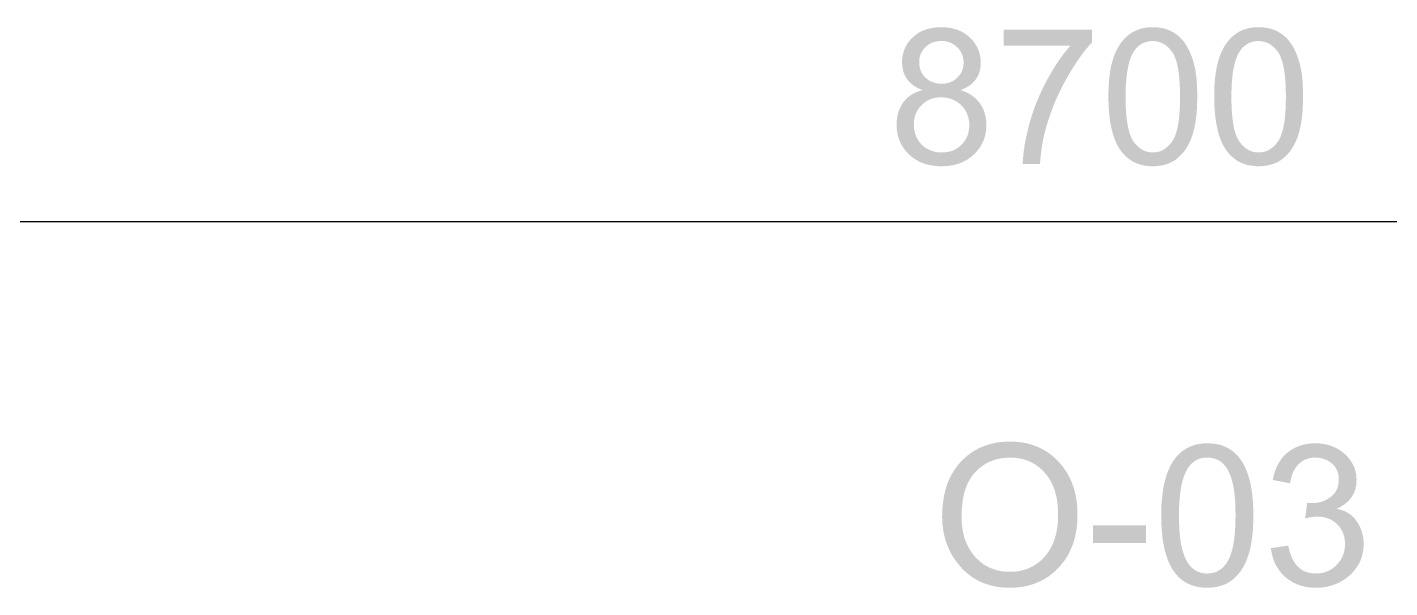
# Model space of a CAD drawing. Header units: millimetres. Extents: x -1336 to 24201, y -1370 to 16142.
# Drawn here: x 18326 to 19626, y 7930 to 8466 of the extents above; entities that cross this region are included whole.
import ezdxf

# ---------------------------------------------------------------- set-up
doc = ezdxf.new("R2010")
doc.units = ezdxf.units.MM
doc.layers.add('A-ANNO-TEXT', color=7, linetype='Continuous', lineweight=13)
doc.layers.add('A-DIMS-MM', color=7, linetype='Continuous', lineweight=13)

msp = doc.modelspace()

# ---------------------------------------------------------------- hatches: boundary and pattern name
at = {"layer": 'A-ANNO-TEXT'}
h = msp.add_hatch(color=7, dxfattribs=at)
h.paths.add_polyline_path([(19263.6, 8069.8), (19265.3, 8069.8), (19267.1, 8069.7), (19268.8, 8069.6), (19270.5, 8069.5), (19272.2, 8069.3), (19273.8, 8069.1), (19275.5, 8068.9), (19277.1, 8068.6), (19278.7, 8068.3), (19280.3, 8067.9), (19281.9, 8067.5), (19283.4, 8067.1), (19284.9, 8066.6), (19286.4, 8066.1), (19287.9, 8065.6), (19289.4, 8065), (19290.8, 8064.4), (19292.2, 8063.7), (19293.6, 8063), (19295, 8062.3), (19296.4, 8061.5), (19297.7, 8060.7), (19299, 8059.9), (19300.3, 8059), (19301.6, 8058.1), (19302.9, 8057.1), (19304.1, 8056.1), (19305.3, 8055.1), (19306.5, 8054), (19307.7, 8052.9), (19308.8, 8051.7), (19310, 8050.6), (19311.1, 8049.3), (19312.2, 8048.1), (19313.2, 8046.8), (19314.2, 8045.6), (19315.2, 8044.2), (19316.1, 8042.9), (19317, 8041.5), (19317.9, 8040.2), (19318.7, 8038.8), (19319.5, 8037.3), (19320.3, 8035.9), (19321, 8034.4), (19321.7, 8032.9), (19322.3, 8031.4), (19322.9, 8029.8), (19323.5, 8028.2), (19324.1, 8026.7), (19324.6, 8025), (19325.1, 8023.4), (19325.5, 8021.7), (19325.9, 8020), (19326.3, 8018.3), (19326.6, 8016.6), (19326.9, 8014.8), (19327.2, 8013), (19327.4, 8011.2), (19327.6, 8009.4), (19327.8, 8007.5), (19327.9, 8005.6), (19328, 8003.7), (19328, 8001.8), (19328, 7999.8), (19328, 7997.9), (19328, 7995.9), (19327.9, 7994), (19327.8, 7992.2), (19327.6, 7990.3), (19327.4, 7988.5), (19327.2, 7986.7), (19326.9, 7984.9), (19326.6, 7983.1), (19326.3, 7981.4), (19325.9, 7979.7), (19325.5, 7978), (19325, 7976.3), (19324.6, 7974.7), (19324, 7973.1), (19323.5, 7971.5), (19322.9, 7969.9), (19322.3, 7968.4), (19321.6, 7966.9), (19320.9, 7965.4), (19320.2, 7963.9), (19319.5, 7962.4), (19318.7, 7961), (19317.8, 7959.6), (19317, 7958.3), (19316.1, 7956.9), (19315.1, 7955.6), (19314.1, 7954.3), (19313.1, 7953), (19312.1, 7951.7), (19311, 7950.5), (19309.9, 7949.3), (19308.7, 7948.1), (19307.6, 7947), (19306.4, 7945.9), (19305.2, 7944.8), (19304, 7943.8), (19302.7, 7942.8), (19301.5, 7941.9), (19300.2, 7940.9), (19298.9, 7940.1), (19297.6, 7939.2), (19296.2, 7938.4), (19294.9, 7937.7), (19293.5, 7936.9), (19292.1, 7936.2), (19290.7, 7935.6), (19289.2, 7935), (19287.8, 7934.4), (19286.3, 7933.9), (19284.8, 7933.4), (19283.3, 7932.9), (19281.8, 7932.5), (19280.2, 7932.1), (19278.6, 7931.7), (19277, 7931.4), (19275.4, 7931.1), (19273.8, 7930.9), (19272.1, 7930.7), (19270.5, 7930.5), (19268.8, 7930.4), (19267.1, 7930.3), (19265.3, 7930.2), (19263.6, 7930.2), (19261.8, 7930.2), (19260, 7930.3), (19258.2, 7930.4), (19256.5, 7930.5), (19254.7, 7930.7), (19253, 7930.9), (19251.3, 7931.1), (19249.7, 7931.4), (19248.1, 7931.8), (19246.4, 7932.1), (19244.9, 7932.5), (19243.3, 7933), (19241.7, 7933.5), (19240.2, 7934), (19238.7, 7934.5), (19237.2, 7935.1), (19235.8, 7935.8), (19234.3, 7936.5), (19232.9, 7937.2), (19231.5, 7937.9), (19230.2, 7938.7), (19228.8, 7939.6), (19227.5, 7940.4), (19226.2, 7941.3), (19224.9, 7942.3), (19223.7, 7943.3), (19222.4, 7944.3), (19221.2, 7945.4), (19220, 7946.5), (19218.9, 7947.6), (19217.7, 7948.8), (19216.6, 7950), (19214.5, 7952.5), (19212.4, 7955.1), (19210.6, 7957.7), (19208.8, 7960.4), (19207.2, 7963.2), (19205.8, 7966.1), (19204.5, 7969), (19203.3, 7972), (19202.2, 7975), (19201.3, 7978.2), (19200.6, 7981.4), (19199.9, 7984.6), (19199.5, 7987.9), (19199.1, 7991.3), (19198.9, 7994.8), (19198.8, 7998.3), (19198.9, 8000.4), (19198.9, 8002.4), (19199, 8004.5), (19199.1, 8006.4), (19199.3, 8008.4), (19199.5, 8010.3), (19199.7, 8012.2), (19200, 8014.1), (19200.3, 8015.9), (19200.6, 8017.7), (19201, 8019.5), (19201.4, 8021.3), (19201.8, 8023), (19202.3, 8024.7), (19202.8, 8026.4), (19203.3, 8028.1), (19203.9, 8029.7), (19204.5, 8031.3), (19205.2, 8032.8), (19205.9, 8034.4), (19206.6, 8035.9), (19207.3, 8037.4), (19208.1, 8038.8), (19209, 8040.3), (19209.8, 8041.7), (19210.7, 8043), (19211.7, 8044.4), (19212.6, 8045.7), (19213.6, 8047), (19214.7, 8048.3), (19215.7, 8049.5), (19216.8, 8050.7), (19218, 8051.9), (19219.1, 8053), (19220.3, 8054.1), (19221.5, 8055.2), (19222.7, 8056.2), (19224, 8057.2), (19225.2, 8058.1), (19226.5, 8059.1), (19227.8, 8059.9), (19229.1, 8060.8), (19230.5, 8061.6), (19231.8, 8062.3), (19233.2, 8063.1), (19234.6, 8063.8), (19236.1, 8064.4), (19237.5, 8065), (19239, 8065.6), (19240.5, 8066.1), (19242, 8066.6), (19243.5, 8067.1), (19245.1, 8067.5), (19246.7, 8067.9), (19248.3, 8068.3), (19249.9, 8068.6), (19251.5, 8068.9), (19253.2, 8069.1), (19254.9, 8069.3), (19256.6, 8069.5), (19258.3, 8069.6), (19260, 8069.7), (19261.8, 8069.8), (19263.6, 8069.8)])
h.paths.add_polyline_path([(19263.4, 7945.5), (19265.9, 7945.5), (19268.4, 7945.7), (19270.8, 7946), (19273.2, 7946.4), (19275.5, 7946.9), (19277.7, 7947.5), (19279.9, 7948.2), (19282, 7949.1), (19284, 7950), (19286, 7951.1), (19287.9, 7952.3), (19289.8, 7953.6), (19291.6, 7955), (19293.4, 7956.5), (19295.1, 7958.1), (19296.7, 7959.8), (19298.2, 7961.7), (19299.7, 7963.6), (19301, 7965.6), (19302.3, 7967.7), (19303.4, 7969.9), (19304.5, 7972.2), (19305.4, 7974.6), (19306.3, 7977), (19307, 7979.6), (19307.7, 7982.2), (19308.2, 7984.9), (19308.7, 7987.7), (19309, 7990.6), (19309.3, 7993.6), (19309.5, 7996.7), (19309.5, 7999.8), (19309.5, 8003.1), (19309.3, 8006.2), (19309.1, 8009.3), (19308.7, 8012.2), (19308.3, 8015.1), (19307.7, 8017.9), (19307, 8020.5), (19306.3, 8023.1), (19305.4, 8025.6), (19304.4, 8028), (19303.4, 8030.3), (19302.2, 8032.5), (19300.9, 8034.6), (19299.5, 8036.6), (19298.1, 8038.5), (19296.5, 8040.3), (19294.8, 8042.1), (19293.1, 8043.7), (19291.4, 8045.2), (19289.6, 8046.5), (19287.7, 8047.8), (19285.8, 8049), (19283.8, 8050), (19281.8, 8051), (19279.7, 8051.8), (19277.6, 8052.5), (19275.4, 8053.1), (19273.2, 8053.6), (19270.9, 8054), (19268.6, 8054.3), (19266.2, 8054.5), (19263.8, 8054.5), (19261.3, 8054.5), (19258.8, 8054.3), (19256.4, 8054), (19254.1, 8053.6), (19251.8, 8053.2), (19249.6, 8052.6), (19247.4, 8051.9), (19245.3, 8051), (19243.2, 8050.1), (19241.2, 8049.1), (19239.3, 8047.9), (19237.4, 8046.7), (19235.6, 8045.3), (19233.8, 8043.9), (19232.1, 8042.3), (19230.4, 8040.6), (19228.8, 8038.8), (19227.4, 8036.9), (19226, 8034.9), (19224.7, 8032.7), (19223.5, 8030.5), (19222.5, 8028.1), (19221.5, 8025.6), (19220.6, 8023), (19219.8, 8020.3), (19219.2, 8017.4), (19218.6, 8014.5), (19218.2, 8011.4), (19217.8, 8008.2), (19217.5, 8004.9), (19217.4, 8001.5), (19217.3, 7998), (19217.4, 7995.1), (19217.5, 7992.2), (19217.8, 7989.5), (19218.1, 7986.8), (19218.6, 7984.2), (19219.1, 7981.6), (19219.8, 7979.1), (19220.5, 7976.7), (19221.4, 7974.4), (19222.3, 7972.1), (19223.4, 7969.9), (19224.5, 7967.8), (19225.8, 7965.7), (19227.1, 7963.8), (19228.6, 7961.8), (19230.1, 7960), (19231.8, 7958.2), (19233.5, 7956.6), (19235.2, 7955.1), (19237, 7953.6), (19238.9, 7952.3), (19240.8, 7951.1), (19242.8, 7950.1), (19244.9, 7949.1), (19247, 7948.3), (19249.1, 7947.5), (19251.4, 7946.9), (19253.6, 7946.4), (19256, 7946), (19258.4, 7945.7), (19260.9, 7945.5), (19263.4, 7945.5)])
h.paths.add_polyline_path([(19393.4, 7973), (19342.8, 7973), (19342.8, 7989.7), (19393.4, 7989.7), (19393.4, 7973)])
h.paths.add_polyline_path([(19451.9, 8068.1), (19454.6, 8068.1), (19457.2, 8067.9), (19459.8, 8067.5), (19462.2, 8067.1), (19464.6, 8066.5), (19466.9, 8065.7), (19469, 8064.8), (19471.1, 8063.8), (19473.2, 8062.7), (19475.1, 8061.4), (19477, 8060), (19478.7, 8058.4), (19480.4, 8056.7), (19482, 8054.9), (19483.5, 8053), (19484.9, 8050.9), (19486.2, 8048.7), (19487.5, 8046.3), (19488.6, 8043.8), (19489.7, 8041.2), (19490.7, 8038.4), (19491.6, 8035.5), (19492.4, 8032.5), (19493.2, 8029.3), (19493.8, 8026), (19494.4, 8022.6), (19494.8, 8019), (19495.2, 8015.3), (19495.5, 8011.4), (19495.7, 8007.4), (19495.9, 8003.3), (19495.9, 7999.1), (19495.9, 7996.9), (19495.9, 7994.8), (19495.8, 7992.7), (19495.7, 7990.6), (19495.6, 7988.6), (19495.5, 7986.6), (19495.4, 7984.7), (19495.2, 7982.7), (19495, 7980.9), (19494.8, 7979), (19494.6, 7977.2), (19494.3, 7975.4), (19494, 7973.7), (19493.7, 7972), (19493.4, 7970.3), (19493.1, 7968.7), (19492.7, 7967.1), (19492.3, 7965.5), (19491.9, 7963.9), (19491.5, 7962.4), (19491, 7961), (19490.5, 7959.6), (19490, 7958.2), (19489.5, 7956.8), (19489, 7955.5), (19488.4, 7954.2), (19487.8, 7952.9), (19487.2, 7951.7), (19486.6, 7950.5), (19485.9, 7949.4), (19485.2, 7948.3), (19484.5, 7947.2), (19483.1, 7945.1), (19481.5, 7943.2), (19479.9, 7941.4), (19478.2, 7939.8), (19476.5, 7938.2), (19474.6, 7936.8), (19472.7, 7935.6), (19470.7, 7934.4), (19468.6, 7933.4), (19466.5, 7932.6), (19464.2, 7931.9), (19461.9, 7931.3), (19459.5, 7930.8), (19457.1, 7930.5), (19454.5, 7930.3), (19451.9, 7930.2), (19449.2, 7930.3), (19446.6, 7930.5), (19444, 7930.8), (19441.6, 7931.3), (19439.2, 7931.9), (19437, 7932.6), (19434.8, 7933.5), (19432.7, 7934.5), (19430.7, 7935.6), (19428.7, 7936.9), (19426.9, 7938.3), (19425.1, 7939.9), (19423.5, 7941.6), (19421.9, 7943.4), (19420.4, 7945.3), (19418.9, 7947.4), (19417.6, 7949.6), (19416.4, 7952), (19415.2, 7954.5), (19414.1, 7957.1), (19413.2, 7959.9), (19412.3, 7962.8), (19411.4, 7965.8), (19410.7, 7968.9), (19410.1, 7972.2), (19409.5, 7975.7), (19409, 7979.2), (19408.7, 7982.9), (19408.4, 7986.8), (19408.1, 7990.7), (19408, 7994.8), (19408, 7999.1), (19408, 8001.2), (19408, 8003.4), (19408.1, 8005.5), (19408.1, 8007.5), (19408.2, 8009.6), (19408.4, 8011.5), (19408.5, 8013.5), (19408.7, 8015.4), (19408.9, 8017.3), (19409.1, 8019.2), (19409.3, 8021), (19409.6, 8022.7), (19409.8, 8024.5), (19410.1, 8026.2), (19410.5, 8027.9), (19410.8, 8029.5), (19411.2, 8031.1), (19411.6, 8032.7), (19412, 8034.2), (19412.4, 8035.7), (19412.9, 8037.2), (19413.3, 8038.6), (19413.8, 8040), (19414.4, 8041.4), (19414.9, 8042.7), (19415.5, 8044), (19416.1, 8045.3), (19416.7, 8046.5), (19417.3, 8047.7), (19418, 8048.9), (19418.6, 8050), (19419.3, 8051.1), (19420.8, 8053.1), (19422.3, 8055.1), (19423.9, 8056.9), (19425.6, 8058.5), (19427.4, 8060.1), (19429.2, 8061.5), (19431.2, 8062.7), (19433.2, 8063.9), (19435.2, 8064.9), (19437.4, 8065.7), (19439.6, 8066.5), (19441.9, 8067.1), (19444.3, 8067.5), (19446.7, 8067.9), (19449.3, 8068.1), (19451.9, 8068.1)])
h.paths.add_polyline_path([(19451.9, 7943.8), (19453.5, 7943.9), (19455.1, 7944), (19456.7, 7944.3), (19458.2, 7944.6), (19459.6, 7945.1), (19461, 7945.6), (19462.3, 7946.3), (19463.6, 7947.1), (19464.8, 7947.9), (19466, 7948.9), (19467.2, 7949.9), (19468.2, 7951.1), (19469.3, 7952.4), (19470.3, 7953.7), (19471.2, 7955.2), (19472.1, 7956.8), (19472.9, 7958.4), (19473.7, 7960.3), (19474.4, 7962.2), (19475, 7964.3), (19475.7, 7966.5), (19476.2, 7968.8), (19476.7, 7971.2), (19477.2, 7973.8), (19477.6, 7976.5), (19477.9, 7979.4), (19478.2, 7982.3), (19478.4, 7985.4), (19478.6, 7988.6), (19478.8, 7992), (19478.8, 7995.5), (19478.9, 7999.1), (19478.9, 8001.6), (19478.8, 8004.1), (19478.8, 8006.4), (19478.7, 8008.8), (19478.6, 8011), (19478.5, 8013.2), (19478.3, 8015.3), (19478.1, 8017.3), (19477.9, 8019.3), (19477.7, 8021.2), (19477.5, 8023.1), (19477.2, 8024.8), (19476.9, 8026.6), (19476.6, 8028.2), (19476.2, 8029.8), (19475.9, 8031.3), (19475.5, 8032.7), (19475.1, 8034.1), (19474.7, 8035.5), (19474.2, 8036.8), (19473.7, 8038), (19473.2, 8039.2), (19472.7, 8040.4), (19472.1, 8041.5), (19471.6, 8042.6), (19471, 8043.6), (19470.3, 8044.6), (19469.7, 8045.5), (19469, 8046.4), (19468.3, 8047.2), (19467.6, 8048), (19466.9, 8048.8), (19466.1, 8049.5), (19465.3, 8050.1), (19464.5, 8050.7), (19463.6, 8051.3), (19462.8, 8051.8), (19461.9, 8052.3), (19461, 8052.7), (19460.1, 8053.1), (19459.1, 8053.4), (19458.1, 8053.7), (19457.1, 8054), (19456.1, 8054.2), (19455, 8054.3), (19453.9, 8054.4), (19452.8, 8054.5), (19451.7, 8054.5), (19450.1, 8054.5), (19448.5, 8054.3), (19446.9, 8054.1), (19445.4, 8053.7), (19444, 8053.2), (19442.6, 8052.7), (19441.3, 8052), (19440, 8051.2), (19438.8, 8050.3), (19437.6, 8049.4), (19436.5, 8048.3), (19435.4, 8047.1), (19434.4, 8045.8), (19433.4, 8044.4), (19432.5, 8042.9), (19431.6, 8041.3), (19430.8, 8039.6), (19430.1, 8037.8), (19429.3, 8035.8), (19428.7, 8033.8), (19428.1, 8031.6), (19427.5, 8029.2), (19427, 8026.8), (19426.6, 8024.2), (19426.2, 8021.5), (19425.9, 8018.7), (19425.6, 8015.7), (19425.3, 8012.6), (19425.1, 8009.4), (19425, 8006.1), (19424.9, 8002.7), (19424.9, 7999.1), (19424.9, 7996.6), (19425, 7994.2), (19425, 7991.8), (19425.1, 7989.5), (19425.2, 7987.3), (19425.3, 7985.1), (19425.5, 7983), (19425.7, 7981), (19425.9, 7979), (19426.1, 7977.1), (19426.3, 7975.3), (19426.6, 7973.5), (19426.9, 7971.8), (19427.2, 7970.2), (19427.6, 7968.6), (19427.9, 7967.1), (19428.3, 7965.7), (19428.8, 7964.3), (19429.2, 7962.9), (19429.7, 7961.6), (19430.1, 7960.3), (19430.6, 7959.1), (19431.2, 7958), (19431.7, 7956.8), (19432.3, 7955.8), (19432.9, 7954.7), (19433.5, 7953.8), (19434.2, 7952.8), (19434.8, 7952), (19435.5, 7951.1), (19436.2, 7950.3), (19437, 7949.6), (19437.7, 7948.9), (19438.5, 7948.2), (19439.3, 7947.6), (19440.2, 7947.1), (19441, 7946.5), (19441.9, 7946.1), (19442.8, 7945.6), (19443.7, 7945.3), (19444.6, 7944.9), (19445.6, 7944.6), (19446.6, 7944.4), (19447.6, 7944.2), (19448.6, 7944), (19449.7, 7943.9), (19450.8, 7943.8), (19451.9, 7943.8)])
h.paths.add_polyline_path([(19575.8, 8005.5), (19577.4, 8005.2), (19578.9, 8004.8), (19580.3, 8004.4), (19581.7, 8003.9), (19583.1, 8003.3), (19584.4, 8002.7), (19585.6, 8002), (19586.8, 8001.3), (19588, 8000.5), (19589.1, 7999.7), (19590.2, 7998.8), (19591.2, 7997.8), (19592.1, 7996.8), (19593.1, 7995.7), (19593.9, 7994.6), (19594.8, 7993.4), (19595.5, 7992.2), (19596.3, 7991), (19596.9, 7989.7), (19597.6, 7988.5), (19598.1, 7987.2), (19598.7, 7985.9), (19599.1, 7984.6), (19599.6, 7983.3), (19599.9, 7981.9), (19600.3, 7980.6), (19600.5, 7979.3), (19600.8, 7977.9), (19600.9, 7976.5), (19601.1, 7975.1), (19601.1, 7973.7), (19601.2, 7972.3), (19601.1, 7970), (19601, 7967.8), (19600.7, 7965.6), (19600.3, 7963.5), (19599.9, 7961.4), (19599.3, 7959.4), (19598.6, 7957.4), (19597.8, 7955.5), (19596.9, 7953.6), (19595.9, 7951.8), (19594.8, 7950.1), (19593.6, 7948.4), (19592.3, 7946.7), (19590.9, 7945.1), (19589.4, 7943.5), (19587.8, 7942), (19586.1, 7940.6), (19584.3, 7939.3), (19582.6, 7938), (19580.7, 7936.9), (19578.9, 7935.8), (19577, 7934.8), (19575, 7933.9), (19573, 7933.2), (19571, 7932.5), (19568.9, 7931.9), (19566.8, 7931.4), (19564.7, 7930.9), (19562.5, 7930.6), (19560.3, 7930.4), (19558, 7930.2), (19555.7, 7930.2), (19553.5, 7930.2), (19551.3, 7930.4), (19549.2, 7930.6), (19547.1, 7930.8), (19545.1, 7931.2), (19543.2, 7931.7), (19541.2, 7932.2), (19539.4, 7932.8), (19537.6, 7933.5), (19535.8, 7934.3), (19534.1, 7935.1), (19532.4, 7936.1), (19530.8, 7937.1), (19529.2, 7938.2), (19527.7, 7939.3), (19526.2, 7940.6), (19524.8, 7941.9), (19523.5, 7943.3), (19522.2, 7944.7), (19521, 7946.2), (19519.9, 7947.8), (19518.9, 7949.4), (19517.9, 7951), (19517, 7952.7), (19516.2, 7954.4), (19515.5, 7956.2), (19514.8, 7958.1), (19514.2, 7960), (19513.7, 7962), (19513.3, 7964), (19512.9, 7966), (19512.7, 7968.1), (19529.2, 7970.4), (19529.6, 7968.8), (19529.9, 7967.2), (19530.3, 7965.7), (19530.7, 7964.2), (19531.2, 7962.8), (19531.7, 7961.4), (19532.2, 7960), (19532.8, 7958.8), (19533.3, 7957.5), (19534, 7956.4), (19534.6, 7955.3), (19535.3, 7954.2), (19536, 7953.2), (19536.7, 7952.2), (19537.5, 7951.3), (19538.3, 7950.5), (19539.2, 7949.7), (19540, 7948.9), (19540.9, 7948.2), (19541.9, 7947.6), (19542.8, 7947), (19543.8, 7946.4), (19544.9, 7945.9), (19545.9, 7945.5), (19547, 7945.1), (19548.2, 7944.8), (19549.3, 7944.5), (19550.5, 7944.2), (19551.8, 7944.1), (19553, 7943.9), (19554.3, 7943.9), (19555.7, 7943.8), (19557.1, 7943.9), (19558.5, 7944), (19559.9, 7944.1), (19561.3, 7944.3), (19562.6, 7944.6), (19563.9, 7945), (19565.1, 7945.4), (19566.4, 7945.9), (19567.6, 7946.4), (19568.8, 7947), (19570, 7947.7), (19571.1, 7948.4), (19572.2, 7949.2), (19573.3, 7950.1), (19574.3, 7951), (19575.3, 7952), (19576.3, 7953), (19577.2, 7954.1), (19578.1, 7955.2), (19578.9, 7956.3), (19579.6, 7957.4), (19580.2, 7958.6), (19580.8, 7959.8), (19581.4, 7961), (19581.8, 7962.3), (19582.3, 7963.6), (19582.6, 7964.9), (19582.9, 7966.2), (19583.1, 7967.6), (19583.3, 7969), (19583.4, 7970.5), (19583.4, 7971.9), (19583.4, 7973.3), (19583.3, 7974.7), (19583.1, 7976), (19582.9, 7977.3), (19582.7, 7978.6), (19582.4, 7979.9), (19582, 7981.1), (19581.6, 7982.3), (19581.1, 7983.4), (19580.5, 7984.6), (19579.9, 7985.7), (19579.3, 7986.7), (19578.6, 7987.8), (19577.8, 7988.8), (19577, 7989.8), (19576.1, 7990.7), (19575.1, 7991.6), (19574.2, 7992.4), (19573.2, 7993.2), (19572.1, 7994), (19571.1, 7994.6), (19570, 7995.2), (19568.8, 7995.8), (19567.6, 7996.3), (19566.4, 7996.7), (19565.2, 7997.1), (19563.9, 7997.4), (19562.6, 7997.7), (19561.2, 7997.9), (19559.8, 7998), (19558.4, 7998.1), (19557, 7998.2), (19555.7, 7998.1), (19554.4, 7998), (19553.1, 7997.9), (19551.6, 7997.7), (19550.1, 7997.5), (19548.6, 7997.2), (19547, 7996.8), (19545.3, 7996.4), (19547.2, 8011), (19548.8, 8011), (19550.3, 8011), (19551.8, 8011), (19553.1, 8011.1), (19554.4, 8011.2), (19555.6, 8011.3), (19556.7, 8011.5), (19557.7, 8011.6), (19558.7, 8011.8), (19559.7, 8012), (19560.7, 8012.3), (19561.8, 8012.7), (19562.9, 8013.1), (19564, 8013.6), (19565.2, 8014.1), (19566.4, 8014.7), (19567.5, 8015.4), (19568.6, 8016.1), (19569.7, 8016.9), (19570.7, 8017.8), (19571.7, 8018.7), (19572.6, 8019.7), (19573.5, 8020.7), (19574.3, 8021.9), (19575, 8023.1), (19575.6, 8024.3), (19576.2, 8025.7), (19576.6, 8027.1), (19577, 8028.6), (19577.2, 8030.1), (19577.4, 8031.7), (19577.4, 8033.4), (19577.4, 8034.7), (19577.3, 8035.9), (19577.2, 8037), (19577, 8038.2), (19576.8, 8039.3), (19576.5, 8040.3), (19576.1, 8041.3), (19575.7, 8042.3), (19575.3, 8043.3), (19574.8, 8044.2), (19574.3, 8045.1), (19573.7, 8045.9), (19573, 8046.8), (19572.3, 8047.5), (19571.5, 8048.3), (19570.7, 8049), (19569.9, 8049.7), (19569, 8050.3), (19568.2, 8050.9), (19567.3, 8051.4), (19566.4, 8051.9), (19565.4, 8052.4), (19564.5, 8052.8), (19563.5, 8053.1), (19562.6, 8053.5), (19561.6, 8053.7), (19560.6, 8054), (19559.5, 8054.2), (19558.5, 8054.3), (19557.5, 8054.4), (19556.4, 8054.5), (19555.3, 8054.5), (19554.1, 8054.5), (19552.9, 8054.4), (19551.7, 8054.3), (19550.5, 8054.1), (19549.4, 8053.9), (19548.3, 8053.6), (19547.2, 8053.3), (19546.2, 8052.9), (19545.2, 8052.5), (19544.2, 8052), (19543.3, 8051.5), (19542.3, 8050.9), (19541.5, 8050.3), (19540.6, 8049.7), (19539.8, 8048.9), (19539, 8048.2), (19538.2, 8047.3), (19537.5, 8046.5), (19536.8, 8045.6), (19536.1, 8044.6), (19535.5, 8043.7), (19534.9, 8042.6), (19534.3, 8041.6), (19533.8, 8040.4), (19533.3, 8039.3), (19532.9, 8038.1), (19532.5, 8036.9), (19532.1, 8035.6), (19531.8, 8034.2), (19531.5, 8032.9), (19531.2, 8031.5), (19531, 8030), (19514.4, 8033.1), (19514.9, 8035.2), (19515.3, 8037.3), (19515.9, 8039.3), (19516.5, 8041.3), (19517.2, 8043.2), (19517.9, 8045), (19518.7, 8046.8), (19519.6, 8048.4), (19520.5, 8050), (19521.5, 8051.6), (19522.5, 8053.1), (19523.6, 8054.5), (19524.8, 8055.8), (19526, 8057.1), (19527.3, 8058.3), (19528.6, 8059.4), (19530, 8060.5), (19531.5, 8061.4), (19532.9, 8062.4), (19534.4, 8063.2), (19535.9, 8064), (19537.5, 8064.7), (19539.1, 8065.4), (19540.7, 8066), (19542.4, 8066.5), (19544.1, 8066.9), (19545.8, 8067.3), (19547.6, 8067.6), (19549.4, 8067.8), (19551.2, 8068), (19553, 8068.1), (19554.9, 8068.1), (19557, 8068.1), (19559.1, 8068), (19561.1, 8067.8), (19563, 8067.5), (19564.9, 8067.2), (19566.8, 8066.7), (19568.6, 8066.2), (19570.4, 8065.6), (19572.1, 8064.9), (19573.8, 8064.2), (19575.5, 8063.3), (19577.1, 8062.4), (19578.6, 8061.4), (19580.2, 8060.4), (19581.6, 8059.2), (19583.1, 8058), (19584.4, 8056.7), (19585.7, 8055.4), (19586.9, 8054), (19588, 8052.6), (19589, 8051.2), (19589.9, 8049.7), (19590.8, 8048.2), (19591.5, 8046.7), (19592.2, 8045.1), (19592.8, 8043.5), (19593.2, 8041.8), (19593.6, 8040.1), (19594, 8038.4), (19594.2, 8036.7), (19594.3, 8034.9), (19594.4, 8033.1), (19594.3, 8031.9), (19594.3, 8030.7), (19594.2, 8029.6), (19594.1, 8028.5), (19593.9, 8027.4), (19593.7, 8026.4), (19593.5, 8025.3), (19593.2, 8024.3), (19592.9, 8023.3), (19592.5, 8022.3), (19592.2, 8021.3), (19591.7, 8020.4), (19591.3, 8019.5), (19590.8, 8018.6), (19590.3, 8017.7), (19589.7, 8016.8), (19589.1, 8016), (19588.5, 8015.2), (19587.8, 8014.4), (19587.1, 8013.6), (19586.4, 8012.8), (19585.6, 8012.1), (19584.8, 8011.4), (19583.9, 8010.7), (19583.1, 8010), (19582.1, 8009.4), (19581.2, 8008.7), (19580.2, 8008.1), (19579.1, 8007.5), (19578.1, 8007), (19577, 8006.4), (19575.8, 8005.9), (19575.8, 8005.5)])
at = {"layer": 'A-DIMS-MM'}
h = msp.add_hatch(color=7, dxfattribs=at)
h.paths.add_polyline_path([(19180.1, 8405.5), (19178.9, 8406), (19177.7, 8406.5), (19176.6, 8407), (19175.5, 8407.5), (19174.4, 8408.1), (19173.4, 8408.7), (19172.4, 8409.3), (19171.4, 8409.9), (19170.5, 8410.6), (19169.7, 8411.3), (19168.9, 8412), (19168.1, 8412.7), (19167.4, 8413.5), (19166.7, 8414.2), (19166, 8415), (19165.4, 8415.9), (19164.8, 8416.7), (19164.3, 8417.6), (19163.7, 8418.5), (19163.3, 8419.4), (19162.8, 8420.3), (19162.5, 8421.3), (19162.1, 8422.3), (19161.8, 8423.3), (19161.5, 8424.3), (19161.3, 8425.3), (19161.1, 8426.4), (19160.9, 8427.5), (19160.8, 8428.6), (19160.7, 8429.7), (19160.6, 8430.8), (19160.6, 8432), (19160.6, 8433.8), (19160.7, 8435.5), (19160.9, 8437.2), (19161.2, 8438.8), (19161.6, 8440.4), (19162, 8442), (19162.5, 8443.6), (19163.1, 8445.1), (19163.8, 8446.5), (19164.6, 8448), (19165.4, 8449.4), (19166.3, 8450.8), (19167.3, 8452.1), (19168.4, 8453.4), (19169.5, 8454.6), (19170.8, 8455.9), (19172.1, 8457), (19173.4, 8458.1), (19174.8, 8459.2), (19176.3, 8460.1), (19177.8, 8461), (19179.4, 8461.8), (19181, 8462.5), (19182.7, 8463.1), (19184.4, 8463.7), (19186.2, 8464.2), (19188, 8464.6), (19189.9, 8464.9), (19191.8, 8465.2), (19193.8, 8465.4), (19195.8, 8465.5), (19197.9, 8465.5), (19200, 8465.5), (19202.1, 8465.4), (19204.1, 8465.2), (19206, 8464.9), (19207.9, 8464.6), (19209.8, 8464.1), (19211.5, 8463.6), (19213.3, 8463.1), (19215, 8462.4), (19216.6, 8461.7), (19218.2, 8460.9), (19219.7, 8460), (19221.2, 8459), (19222.6, 8458), (19224, 8456.8), (19225.3, 8455.6), (19226.6, 8454.4), (19227.8, 8453.1), (19228.8, 8451.8), (19229.9, 8450.4), (19230.8, 8449), (19231.6, 8447.6), (19232.4, 8446.2), (19233.1, 8444.7), (19233.7, 8443.2), (19234.2, 8441.6), (19234.7, 8440), (19235, 8438.4), (19235.3, 8436.7), (19235.5, 8435), (19235.7, 8433.3), (19235.7, 8431.6), (19235.7, 8430.4), (19235.6, 8429.3), (19235.5, 8428.3), (19235.4, 8427.2), (19235.2, 8426.1), (19235, 8425.1), (19234.8, 8424.1), (19234.5, 8423.1), (19234.2, 8422.1), (19233.8, 8421.2), (19233.5, 8420.2), (19233, 8419.3), (19232.6, 8418.4), (19232.1, 8417.5), (19231.5, 8416.7), (19231, 8415.8), (19230.3, 8415), (19229.7, 8414.2), (19229, 8413.4), (19228.3, 8412.7), (19227.5, 8411.9), (19226.7, 8411.2), (19225.9, 8410.6), (19225, 8409.9), (19224.1, 8409.3), (19223.1, 8408.7), (19222.1, 8408.1), (19221.1, 8407.5), (19220, 8407), (19218.9, 8406.5), (19217.7, 8406), (19216.5, 8405.5), (19218, 8405), (19219.4, 8404.4), (19220.8, 8403.9), (19222.2, 8403.2), (19223.5, 8402.6), (19224.7, 8401.9), (19225.9, 8401.2), (19227.1, 8400.4), (19228.2, 8399.6), (19229.3, 8398.8), (19230.3, 8397.9), (19231.3, 8397), (19232.2, 8396), (19233.1, 8395), (19234, 8394), (19234.8, 8392.9), (19235.5, 8391.8), (19236.2, 8390.7), (19236.9, 8389.5), (19237.5, 8388.4), (19238.1, 8387.1), (19238.6, 8385.9), (19239, 8384.7), (19239.5, 8383.4), (19239.8, 8382.1), (19240.1, 8380.7), (19240.4, 8379.4), (19240.6, 8378), (19240.8, 8376.6), (19240.9, 8375.1), (19241, 8373.6), (19241, 8372.2), (19241, 8370.1), (19240.8, 8368.1), (19240.6, 8366.1), (19240.3, 8364.2), (19239.9, 8362.3), (19239.4, 8360.4), (19238.8, 8358.6), (19238.1, 8356.8), (19237.3, 8355.1), (19236.4, 8353.4), (19235.4, 8351.7), (19234.4, 8350.1), (19233.2, 8348.6), (19232, 8347.1), (19230.7, 8345.6), (19229.2, 8344.1), (19227.7, 8342.8), (19226.2, 8341.5), (19224.5, 8340.3), (19222.9, 8339.2), (19221.1, 8338.1), (19219.3, 8337.2), (19217.5, 8336.4), (19215.6, 8335.6), (19213.6, 8335), (19211.6, 8334.4), (19209.5, 8333.9), (19207.3, 8333.5), (19205.1, 8333.2), (19202.9, 8333), (19200.6, 8332.8), (19198.2, 8332.8), (19195.8, 8332.8), (19193.5, 8333), (19191.2, 8333.2), (19189, 8333.5), (19186.9, 8333.9), (19184.8, 8334.4), (19182.8, 8335), (19180.8, 8335.6), (19178.9, 8336.4), (19177, 8337.2), (19175.2, 8338.2), (19173.5, 8339.2), (19171.8, 8340.3), (19170.2, 8341.5), (19168.7, 8342.8), (19167.1, 8344.2), (19165.7, 8345.6), (19164.4, 8347.1), (19163.1, 8348.6), (19162, 8350.2), (19160.9, 8351.8), (19160, 8353.5), (19159.1, 8355.2), (19158.3, 8357), (19157.6, 8358.8), (19157, 8360.6), (19156.5, 8362.5), (19156.1, 8364.4), (19155.8, 8366.4), (19155.5, 8368.4), (19155.4, 8370.5), (19155.4, 8372.6), (19155.4, 8374.2), (19155.5, 8375.7), (19155.6, 8377.2), (19155.8, 8378.7), (19156, 8380.1), (19156.3, 8381.5), (19156.6, 8382.9), (19157, 8384.2), (19157.4, 8385.6), (19157.9, 8386.8), (19158.4, 8388.1), (19159, 8389.3), (19159.6, 8390.5), (19160.3, 8391.6), (19161, 8392.8), (19161.8, 8393.8), (19162.6, 8394.9), (19163.5, 8395.9), (19164.4, 8396.9), (19165.3, 8397.8), (19166.3, 8398.7), (19167.4, 8399.5), (19168.5, 8400.3), (19169.6, 8401), (19170.7, 8401.7), (19172, 8402.4), (19173.2, 8403), (19174.5, 8403.6), (19175.8, 8404.1), (19177.2, 8404.6), (19178.6, 8405.1), (19180.1, 8405.5)])
h.paths.add_polyline_path([(19176.9, 8432.5), (19176.9, 8431.4), (19177, 8430.3), (19177.1, 8429.2), (19177.3, 8428.1), (19177.5, 8427.1), (19177.7, 8426.1), (19178, 8425.1), (19178.4, 8424.2), (19178.8, 8423.2), (19179.2, 8422.3), (19179.7, 8421.5), (19180.2, 8420.6), (19180.8, 8419.8), (19181.5, 8419), (19182.1, 8418.2), (19182.8, 8417.5), (19183.6, 8416.8), (19184.4, 8416.1), (19185.2, 8415.5), (19186, 8414.9), (19186.9, 8414.4), (19187.8, 8413.9), (19188.7, 8413.5), (19189.7, 8413.1), (19190.7, 8412.7), (19191.7, 8412.4), (19192.7, 8412.2), (19193.8, 8412), (19194.8, 8411.8), (19196, 8411.7), (19197.1, 8411.6), (19198.3, 8411.6), (19199.4, 8411.6), (19200.5, 8411.7), (19201.6, 8411.8), (19202.7, 8412), (19203.7, 8412.2), (19204.7, 8412.4), (19205.7, 8412.7), (19206.7, 8413.1), (19207.6, 8413.5), (19208.5, 8413.9), (19209.4, 8414.4), (19210.2, 8414.9), (19211.1, 8415.5), (19211.9, 8416.1), (19212.6, 8416.7), (19213.4, 8417.4), (19214.1, 8418.2), (19214.8, 8418.9), (19215.4, 8419.7), (19216, 8420.5), (19216.5, 8421.3), (19217, 8422.1), (19217.4, 8423), (19217.8, 8423.9), (19218.2, 8424.8), (19218.5, 8425.7), (19218.7, 8426.6), (19218.9, 8427.6), (19219.1, 8428.6), (19219.2, 8429.6), (19219.3, 8430.6), (19219.3, 8431.7), (19219.3, 8432.7), (19219.2, 8433.8), (19219.1, 8434.9), (19218.9, 8435.9), (19218.7, 8436.9), (19218.4, 8437.8), (19218.1, 8438.8), (19217.8, 8439.7), (19217.4, 8440.7), (19216.9, 8441.5), (19216.4, 8442.4), (19215.9, 8443.3), (19215.3, 8444.1), (19214.6, 8444.9), (19214, 8445.7), (19213.2, 8446.4), (19212.4, 8447.1), (19211.7, 8447.8), (19210.8, 8448.5), (19210, 8449), (19209.1, 8449.6), (19208.2, 8450.1), (19207.3, 8450.5), (19206.4, 8450.9), (19205.4, 8451.3), (19204.5, 8451.6), (19203.5, 8451.8), (19202.4, 8452), (19201.4, 8452.2), (19200.3, 8452.3), (19199.2, 8452.4), (19198.1, 8452.4), (19197, 8452.4), (19195.9, 8452.3), (19194.8, 8452.2), (19193.7, 8452), (19192.7, 8451.8), (19191.7, 8451.6), (19190.7, 8451.3), (19189.7, 8450.9), (19188.8, 8450.6), (19187.9, 8450.1), (19187, 8449.6), (19186.1, 8449.1), (19185.3, 8448.5), (19184.5, 8447.9), (19183.7, 8447.3), (19182.9, 8446.6), (19182.2, 8445.8), (19181.5, 8445.1), (19180.9, 8444.3), (19180.3, 8443.5), (19179.8, 8442.7), (19179.3, 8441.8), (19178.8, 8441), (19178.4, 8440.1), (19178.1, 8439.2), (19177.8, 8438.3), (19177.5, 8437.4), (19177.3, 8436.5), (19177.1, 8435.5), (19177, 8434.5), (19176.9, 8433.6), (19176.9, 8432.5)])
h.paths.add_polyline_path([(19171.8, 8372.5), (19171.8, 8370.8), (19172, 8369.1), (19172.2, 8367.5), (19172.6, 8365.8), (19173, 8364.1), (19173.6, 8362.5), (19174.2, 8360.9), (19175, 8359.3), (19175.9, 8357.7), (19176.8, 8356.3), (19177.9, 8354.9), (19179, 8353.6), (19180.3, 8352.4), (19181.6, 8351.3), (19183.1, 8350.3), (19184.6, 8349.4), (19186.2, 8348.6), (19187.9, 8347.9), (19189.5, 8347.3), (19191.2, 8346.8), (19193, 8346.4), (19194.7, 8346.1), (19196.5, 8346), (19198.4, 8345.9), (19199.8, 8345.9), (19201.2, 8346), (19202.5, 8346.2), (19203.8, 8346.4), (19205.1, 8346.6), (19206.4, 8346.9), (19207.6, 8347.3), (19208.8, 8347.7), (19210, 8348.2), (19211.1, 8348.8), (19212.2, 8349.4), (19213.3, 8350), (19214.3, 8350.8), (19215.3, 8351.5), (19216.3, 8352.4), (19217.3, 8353.3), (19218.2, 8354.2), (19219, 8355.2), (19219.8, 8356.2), (19220.5, 8357.2), (19221.2, 8358.3), (19221.8, 8359.3), (19222.3, 8360.5), (19222.8, 8361.6), (19223.3, 8362.8), (19223.7, 8364), (19224, 8365.3), (19224.2, 8366.6), (19224.4, 8367.9), (19224.6, 8369.2), (19224.7, 8370.6), (19224.7, 8372), (19224.7, 8373.4), (19224.6, 8374.8), (19224.4, 8376.2), (19224.2, 8377.5), (19224, 8378.8), (19223.6, 8380.1), (19223.2, 8381.3), (19222.8, 8382.5), (19222.3, 8383.7), (19221.7, 8384.8), (19221.1, 8385.9), (19220.4, 8387), (19219.6, 8388.1), (19218.8, 8389.1), (19218, 8390.1), (19217, 8391), (19216.1, 8392), (19215.1, 8392.8), (19214, 8393.6), (19213, 8394.3), (19211.9, 8395), (19210.7, 8395.6), (19209.6, 8396.2), (19208.4, 8396.7), (19207.2, 8397.1), (19205.9, 8397.5), (19204.7, 8397.8), (19203.4, 8398.1), (19202, 8398.3), (19200.7, 8398.5), (19199.3, 8398.6), (19197.8, 8398.6), (19196.4, 8398.6), (19195.1, 8398.5), (19193.7, 8398.3), (19192.4, 8398.1), (19191.2, 8397.9), (19189.9, 8397.5), (19188.7, 8397.2), (19187.5, 8396.7), (19186.4, 8396.2), (19185.3, 8395.7), (19184.2, 8395.1), (19183.1, 8394.4), (19182.1, 8393.7), (19181.1, 8392.9), (19180.1, 8392), (19179.2, 8391.1), (19178.3, 8390.2), (19177.4, 8389.2), (19176.6, 8388.2), (19175.9, 8387.2), (19175.3, 8386.1), (19174.7, 8385), (19174.1, 8383.9), (19173.6, 8382.8), (19173.2, 8381.6), (19172.8, 8380.4), (19172.5, 8379.1), (19172.2, 8377.9), (19172, 8376.6), (19171.9, 8375.2), (19171.8, 8373.9), (19171.8, 8372.5)])
h.paths.add_polyline_path([(19257.6, 8448), (19257.6, 8463.3), (19341.8, 8463.3), (19341.8, 8450.9), (19340.2, 8449.2), (19338.7, 8447.5), (19337.1, 8445.6), (19335.6, 8443.8), (19334, 8441.8), (19332.5, 8439.8), (19330.9, 8437.7), (19329.4, 8435.5), (19327.9, 8433.3), (19326.3, 8431), (19324.8, 8428.6), (19323.3, 8426.2), (19321.7, 8423.7), (19320.2, 8421.1), (19318.7, 8418.5), (19317.1, 8415.8), (19315.6, 8413), (19314.2, 8410.3), (19312.8, 8407.5), (19311.4, 8404.8), (19310.1, 8402), (19308.8, 8399.2), (19307.5, 8396.4), (19306.3, 8393.6), (19305.2, 8390.8), (19304.1, 8387.9), (19303, 8385.1), (19302, 8382.2), (19301, 8379.4), (19300.1, 8376.5), (19299.2, 8373.6), (19298.3, 8370.7), (19297.2, 8366.6), (19296.1, 8362.4), (19295.2, 8358.1), (19294.4, 8353.6), (19293.7, 8349.1), (19293.1, 8344.5), (19292.6, 8339.8), (19292.2, 8335), (19275.8, 8335), (19275.8, 8336.9), (19275.9, 8338.9), (19276.1, 8341), (19276.3, 8343.1), (19276.5, 8345.2), (19276.8, 8347.4), (19277.1, 8349.6), (19277.4, 8351.9), (19277.8, 8354.3), (19278.3, 8356.7), (19278.7, 8359.1), (19279.3, 8361.6), (19279.8, 8364.1), (19280.5, 8366.7), (19281.1, 8369.4), (19281.8, 8372.1), (19282.5, 8374.8), (19283.3, 8377.5), (19284.1, 8380.2), (19285, 8382.8), (19285.9, 8385.5), (19286.8, 8388.1), (19287.8, 8390.8), (19288.8, 8393.4), (19289.9, 8396), (19291, 8398.6), (19292.1, 8401.2), (19293.3, 8403.8), (19294.5, 8406.3), (19295.7, 8408.9), (19297, 8411.4), (19298.3, 8414), (19299.7, 8416.5), (19301.1, 8418.9), (19302.4, 8421.3), (19303.8, 8423.7), (19305.2, 8426), (19306.6, 8428.2), (19308, 8430.4), (19309.5, 8432.6), (19310.9, 8434.7), (19312.4, 8436.7), (19313.8, 8438.7), (19315.3, 8440.7), (19316.8, 8442.6), (19318.3, 8444.4), (19319.8, 8446.2), (19321.3, 8448), (19257.6, 8448)])
h.paths.add_polyline_path([(19357.5, 8399.1), (19357.6, 8402), (19357.6, 8404.7), (19357.7, 8407.4), (19357.8, 8410.1), (19358, 8412.6), (19358.2, 8415.1), (19358.4, 8417.6), (19358.7, 8419.9), (19359, 8422.2), (19359.4, 8424.4), (19359.8, 8426.6), (19360.2, 8428.6), (19360.7, 8430.6), (19361.2, 8432.6), (19361.7, 8434.4), (19362.3, 8436.2), (19362.9, 8438), (19363.5, 8439.6), (19364.2, 8441.3), (19364.9, 8442.9), (19365.7, 8444.4), (19366.5, 8445.9), (19367.3, 8447.3), (19368.2, 8448.7), (19369.1, 8450), (19370, 8451.3), (19371, 8452.5), (19372, 8453.7), (19373, 8454.8), (19374.1, 8455.9), (19375.2, 8456.9), (19376.4, 8457.9), (19377.6, 8458.8), (19378.8, 8459.7), (19380.1, 8460.5), (19381.4, 8461.2), (19382.7, 8461.9), (19384.1, 8462.6), (19385.5, 8463.1), (19386.9, 8463.6), (19388.4, 8464.1), (19390, 8464.5), (19391.5, 8464.8), (19393.1, 8465.1), (19394.8, 8465.3), (19396.5, 8465.4), (19398.2, 8465.5), (19399.9, 8465.5), (19402.5, 8465.5), (19405, 8465.3), (19407.4, 8464.9), (19409.7, 8464.5), (19412, 8463.9), (19414.2, 8463.2), (19416.3, 8462.3), (19418.3, 8461.3), (19420.2, 8460.2), (19422.1, 8459), (19423.8, 8457.6), (19425.5, 8456.2), (19427.1, 8454.6), (19428.6, 8452.9), (19430, 8451.1), (19431.3, 8449.2), (19432.6, 8447.1), (19433.7, 8445), (19434.9, 8442.7), (19435.9, 8440.4), (19436.9, 8437.9), (19437.8, 8435.3), (19438.6, 8432.6), (19439.4, 8429.8), (19439.7, 8428.4), (19440.1, 8426.9), (19440.4, 8425.3), (19440.7, 8423.6), (19440.9, 8421.9), (19441.2, 8420.2), (19441.4, 8418.4), (19441.6, 8416.5), (19441.8, 8414.5), (19441.9, 8412.5), (19442, 8410.4), (19442.1, 8408.3), (19442.2, 8406.1), (19442.3, 8403.8), (19442.3, 8401.5), (19442.3, 8399.1), (19442.3, 8396.3), (19442.2, 8393.5), (19442.1, 8390.8), (19442, 8388.2), (19441.9, 8385.7), (19441.7, 8383.2), (19441.4, 8380.8), (19441.1, 8378.4), (19440.8, 8376.2), (19440.5, 8374), (19440.1, 8371.8), (19439.7, 8369.8), (19439.2, 8367.8), (19438.7, 8365.8), (19438.2, 8364), (19437.6, 8362.2), (19437, 8360.4), (19436.4, 8358.8), (19435.7, 8357.1), (19435, 8355.6), (19434.2, 8354), (19433.4, 8352.5), (19432.6, 8351.1), (19431.7, 8349.7), (19430.9, 8348.4), (19429.9, 8347.1), (19428.9, 8345.9), (19427.9, 8344.7), (19426.9, 8343.6), (19425.8, 8342.5), (19424.7, 8341.4), (19423.6, 8340.5), (19422.4, 8339.5), (19421.1, 8338.7), (19419.9, 8337.8), (19418.6, 8337.1), (19417.2, 8336.4), (19415.8, 8335.8), (19414.4, 8335.2), (19413, 8334.7), (19411.5, 8334.3), (19409.9, 8333.9), (19408.4, 8333.5), (19406.8, 8333.3), (19405.1, 8333.1), (19403.4, 8332.9), (19401.7, 8332.8), (19399.9, 8332.8), (19397.6, 8332.8), (19395.4, 8333), (19393.2, 8333.3), (19391, 8333.6), (19389, 8334.1), (19387, 8334.7), (19385, 8335.4), (19383.1, 8336.2), (19381.3, 8337), (19379.6, 8338), (19377.9, 8339.2), (19376.3, 8340.4), (19374.7, 8341.7), (19373.2, 8343.1), (19371.8, 8344.6), (19370.4, 8346.3), (19369.6, 8347.3), (19368.8, 8348.4), (19368.1, 8349.5), (19367.4, 8350.6), (19366.7, 8351.8), (19366, 8353.1), (19365.4, 8354.3), (19364.8, 8355.7), (19364.2, 8357), (19363.6, 8358.4), (19363.1, 8359.8), (19362.6, 8361.3), (19362.1, 8362.8), (19361.6, 8364.4), (19361.2, 8366), (19360.8, 8367.6), (19360.4, 8369.3), (19360, 8371), (19359.7, 8372.7), (19359.3, 8374.5), (19359.1, 8376.3), (19358.8, 8378.2), (19358.6, 8380.1), (19358.3, 8382.1), (19358.2, 8384.1), (19358, 8386.1), (19357.9, 8388.2), (19357.7, 8390.3), (19357.7, 8392.4), (19357.6, 8394.6), (19357.6, 8396.8), (19357.5, 8399.1)])
h.paths.add_polyline_path([(19373.9, 8399.1), (19374, 8397.1), (19374, 8395.2), (19374, 8393.3), (19374.1, 8391.4), (19374.1, 8389.6), (19374.2, 8387.9), (19374.3, 8386.1), (19374.4, 8384.4), (19374.5, 8382.8), (19374.7, 8381.2), (19374.8, 8379.6), (19375, 8378.1), (19375.2, 8376.6), (19375.4, 8375.2), (19375.6, 8373.8), (19375.8, 8372.5), (19376.1, 8371.1), (19376.3, 8369.9), (19376.6, 8368.6), (19376.9, 8367.5), (19377.2, 8366.3), (19377.5, 8365.2), (19377.8, 8364.2), (19378.2, 8363.1), (19378.5, 8362.2), (19378.9, 8361.2), (19379.3, 8360.3), (19379.7, 8359.5), (19380.1, 8358.7), (19380.5, 8357.9), (19381, 8357.2), (19381.4, 8356.5), (19382.4, 8355.2), (19383.4, 8354), (19384.4, 8352.9), (19385.4, 8351.9), (19386.5, 8350.9), (19387.5, 8350), (19388.7, 8349.3), (19389.8, 8348.6), (19391, 8347.9), (19392.2, 8347.4), (19393.4, 8346.9), (19394.6, 8346.6), (19395.9, 8346.3), (19397.2, 8346.1), (19398.6, 8345.9), (19399.9, 8345.9), (19401.3, 8345.9), (19402.6, 8346.1), (19403.9, 8346.3), (19405.2, 8346.6), (19406.5, 8346.9), (19407.7, 8347.4), (19408.9, 8347.9), (19410, 8348.6), (19411.2, 8349.3), (19412.3, 8350.1), (19413.4, 8350.9), (19414.4, 8351.9), (19415.5, 8352.9), (19416.5, 8354.1), (19417.5, 8355.3), (19418.4, 8356.5), (19418.9, 8357.2), (19419.3, 8358), (19419.8, 8358.7), (19420.2, 8359.5), (19420.6, 8360.4), (19421, 8361.3), (19421.3, 8362.2), (19421.7, 8363.2), (19422, 8364.2), (19422.4, 8365.3), (19422.7, 8366.4), (19423, 8367.5), (19423.3, 8368.7), (19423.5, 8369.9), (19423.8, 8371.2), (19424, 8372.5), (19424.3, 8373.9), (19424.5, 8375.3), (19424.7, 8376.7), (19424.9, 8378.2), (19425, 8379.7), (19425.2, 8381.2), (19425.3, 8382.8), (19425.4, 8384.5), (19425.5, 8386.2), (19425.6, 8387.9), (19425.7, 8389.7), (19425.8, 8391.5), (19425.8, 8393.3), (19425.9, 8395.2), (19425.9, 8397.1), (19425.9, 8399.1), (19425.9, 8401.1), (19425.9, 8403), (19425.8, 8404.9), (19425.8, 8406.8), (19425.7, 8408.6), (19425.6, 8410.4), (19425.5, 8412.1), (19425.4, 8413.8), (19425.3, 8415.5), (19425.2, 8417.1), (19425, 8418.6), (19424.9, 8420.2), (19424.7, 8421.6), (19424.5, 8423.1), (19424.3, 8424.5), (19424, 8425.8), (19423.8, 8427.1), (19423.5, 8428.4), (19423.3, 8429.6), (19423, 8430.8), (19422.7, 8432), (19422.4, 8433.1), (19422, 8434.1), (19421.7, 8435.1), (19421.3, 8436.1), (19421, 8437.1), (19420.6, 8437.9), (19420.2, 8438.8), (19419.8, 8439.6), (19419.3, 8440.4), (19418.9, 8441.1), (19418.4, 8441.8), (19417.5, 8443), (19416.5, 8444.2), (19415.5, 8445.4), (19414.4, 8446.4), (19413.4, 8447.3), (19412.3, 8448.2), (19411.2, 8449), (19410, 8449.7), (19408.8, 8450.3), (19407.6, 8450.8), (19406.4, 8451.3), (19405.1, 8451.7), (19403.8, 8451.9), (19402.5, 8452.2), (19401.1, 8452.3), (19399.7, 8452.3), (19398.4, 8452.3), (19397.1, 8452.2), (19395.8, 8452), (19394.5, 8451.7), (19393.3, 8451.4), (19392.1, 8451), (19391, 8450.5), (19389.9, 8450), (19388.8, 8449.4), (19387.7, 8448.7), (19386.7, 8447.9), (19385.7, 8447.1), (19384.8, 8446.2), (19383.9, 8445.2), (19383, 8444.1), (19382.2, 8443), (19381.7, 8442.2), (19381.2, 8441.4), (19380.7, 8440.6), (19380.3, 8439.7), (19379.8, 8438.8), (19379.4, 8437.8), (19379, 8436.8), (19378.6, 8435.8), (19378.2, 8434.7), (19377.8, 8433.6), (19377.5, 8432.5), (19377.2, 8431.3), (19376.9, 8430), (19376.6, 8428.8), (19376.3, 8427.4), (19376, 8426.1), (19375.8, 8424.7), (19375.5, 8423.3), (19375.3, 8421.8), (19375.1, 8420.3), (19374.9, 8418.7), (19374.7, 8417.2), (19374.6, 8415.5), (19374.5, 8413.9), (19374.3, 8412.2), (19374.2, 8410.4), (19374.1, 8408.6), (19374.1, 8406.8), (19374, 8404.9), (19374, 8403), (19374, 8401.1), (19373.9, 8399.1)])
h.paths.add_polyline_path([(19458.5, 8399.1), (19458.6, 8402), (19458.6, 8404.7), (19458.7, 8407.4), (19458.8, 8410.1), (19459, 8412.6), (19459.2, 8415.1), (19459.4, 8417.6), (19459.7, 8419.9), (19460, 8422.2), (19460.4, 8424.4), (19460.8, 8426.6), (19461.2, 8428.6), (19461.7, 8430.6), (19462.2, 8432.6), (19462.7, 8434.4), (19463.3, 8436.2), (19463.9, 8438), (19464.5, 8439.6), (19465.2, 8441.3), (19465.9, 8442.9), (19466.7, 8444.4), (19467.5, 8445.9), (19468.3, 8447.3), (19469.2, 8448.7), (19470.1, 8450), (19471, 8451.3), (19472, 8452.5), (19473, 8453.7), (19474, 8454.8), (19475.1, 8455.9), (19476.2, 8456.9), (19477.4, 8457.9), (19478.6, 8458.8), (19479.8, 8459.7), (19481.1, 8460.5), (19482.4, 8461.2), (19483.7, 8461.9), (19485.1, 8462.6), (19486.5, 8463.1), (19487.9, 8463.6), (19489.4, 8464.1), (19491, 8464.5), (19492.5, 8464.8), (19494.1, 8465.1), (19495.8, 8465.3), (19497.5, 8465.4), (19499.2, 8465.5), (19500.9, 8465.5), (19503.5, 8465.5), (19506, 8465.3), (19508.4, 8464.9), (19510.7, 8464.5), (19513, 8463.9), (19515.2, 8463.2), (19517.3, 8462.3), (19519.3, 8461.3), (19521.2, 8460.2), (19523.1, 8459), (19524.8, 8457.6), (19526.5, 8456.2), (19528.1, 8454.6), (19529.6, 8452.9), (19531, 8451.1), (19532.3, 8449.2), (19533.6, 8447.1), (19534.8, 8445), (19535.9, 8442.7), (19536.9, 8440.4), (19537.9, 8437.9), (19538.8, 8435.3), (19539.6, 8432.6), (19540.4, 8429.8), (19540.7, 8428.4), (19541.1, 8426.9), (19541.4, 8425.3), (19541.7, 8423.6), (19541.9, 8421.9), (19542.2, 8420.2), (19542.4, 8418.4), (19542.6, 8416.5), (19542.8, 8414.5), (19542.9, 8412.5), (19543, 8410.4), (19543.1, 8408.3), (19543.2, 8406.1), (19543.3, 8403.8), (19543.3, 8401.5), (19543.3, 8399.1), (19543.3, 8396.3), (19543.2, 8393.5), (19543.1, 8390.8), (19543, 8388.2), (19542.9, 8385.7), (19542.7, 8383.2), (19542.4, 8380.8), (19542.1, 8378.4), (19541.8, 8376.2), (19541.5, 8374), (19541.1, 8371.8), (19540.7, 8369.8), (19540.2, 8367.8), (19539.7, 8365.8), (19539.2, 8364), (19538.6, 8362.2), (19538, 8360.4), (19537.4, 8358.8), (19536.7, 8357.1), (19536, 8355.6), (19535.2, 8354), (19534.4, 8352.5), (19533.6, 8351.1), (19532.8, 8349.7), (19531.9, 8348.4), (19530.9, 8347.1), (19530, 8345.9), (19528.9, 8344.7), (19527.9, 8343.6), (19526.8, 8342.5), (19525.7, 8341.4), (19524.6, 8340.5), (19523.4, 8339.5), (19522.1, 8338.7), (19520.9, 8337.8), (19519.6, 8337.1), (19518.2, 8336.4), (19516.9, 8335.8), (19515.4, 8335.2), (19514, 8334.7), (19512.5, 8334.3), (19510.9, 8333.9), (19509.4, 8333.5), (19507.8, 8333.3), (19506.1, 8333.1), (19504.4, 8332.9), (19502.7, 8332.8), (19500.9, 8332.8), (19498.6, 8332.8), (19496.4, 8333), (19494.2, 8333.3), (19492, 8333.6), (19490, 8334.1), (19488, 8334.7), (19486, 8335.4), (19484.1, 8336.2), (19482.3, 8337), (19480.6, 8338), (19478.9, 8339.2), (19477.3, 8340.4), (19475.7, 8341.7), (19474.2, 8343.1), (19472.8, 8344.6), (19471.4, 8346.3), (19470.6, 8347.3), (19469.8, 8348.4), (19469.1, 8349.5), (19468.4, 8350.6), (19467.7, 8351.8), (19467, 8353.1), (19466.4, 8354.3), (19465.8, 8355.7), (19465.2, 8357), (19464.6, 8358.4), (19464.1, 8359.8), (19463.6, 8361.3), (19463.1, 8362.8), (19462.6, 8364.4), (19462.2, 8366), (19461.8, 8367.6), (19461.4, 8369.3), (19461, 8371), (19460.7, 8372.7), (19460.3, 8374.5), (19460.1, 8376.3), (19459.8, 8378.2), (19459.6, 8380.1), (19459.3, 8382.1), (19459.2, 8384.1), (19459, 8386.1), (19458.9, 8388.2), (19458.7, 8390.3), (19458.7, 8392.4), (19458.6, 8394.6), (19458.6, 8396.8), (19458.5, 8399.1)])
h.paths.add_polyline_path([(19474.9, 8399.1), (19475, 8397.1), (19475, 8395.2), (19475, 8393.3), (19475.1, 8391.4), (19475.1, 8389.6), (19475.2, 8387.9), (19475.3, 8386.1), (19475.4, 8384.4), (19475.5, 8382.8), (19475.7, 8381.2), (19475.8, 8379.6), (19476, 8378.1), (19476.2, 8376.6), (19476.4, 8375.2), (19476.6, 8373.8), (19476.8, 8372.5), (19477.1, 8371.1), (19477.3, 8369.9), (19477.6, 8368.6), (19477.9, 8367.5), (19478.2, 8366.3), (19478.5, 8365.2), (19478.8, 8364.2), (19479.2, 8363.1), (19479.5, 8362.2), (19479.9, 8361.2), (19480.3, 8360.3), (19480.7, 8359.5), (19481.1, 8358.7), (19481.5, 8357.9), (19482, 8357.2), (19482.4, 8356.5), (19483.4, 8355.2), (19484.4, 8354), (19485.4, 8352.9), (19486.4, 8351.9), (19487.5, 8350.9), (19488.6, 8350), (19489.7, 8349.3), (19490.8, 8348.6), (19492, 8347.9), (19493.2, 8347.4), (19494.4, 8346.9), (19495.6, 8346.6), (19496.9, 8346.3), (19498.2, 8346.1), (19499.6, 8345.9), (19500.9, 8345.9), (19502.3, 8345.9), (19503.6, 8346.1), (19504.9, 8346.3), (19506.2, 8346.6), (19507.5, 8346.9), (19508.7, 8347.4), (19509.9, 8347.9), (19511, 8348.6), (19512.2, 8349.3), (19513.3, 8350.1), (19514.4, 8350.9), (19515.5, 8351.9), (19516.5, 8352.9), (19517.5, 8354.1), (19518.5, 8355.3), (19519.4, 8356.5), (19519.9, 8357.2), (19520.3, 8358), (19520.8, 8358.7), (19521.2, 8359.5), (19521.6, 8360.4), (19522, 8361.3), (19522.3, 8362.2), (19522.7, 8363.2), (19523, 8364.2), (19523.4, 8365.3), (19523.7, 8366.4), (19524, 8367.5), (19524.3, 8368.7), (19524.5, 8369.9), (19524.8, 8371.2), (19525, 8372.5), (19525.3, 8373.9), (19525.5, 8375.3), (19525.7, 8376.7), (19525.9, 8378.2), (19526, 8379.7), (19526.2, 8381.2), (19526.3, 8382.8), (19526.4, 8384.5), (19526.6, 8386.2), (19526.6, 8387.9), (19526.7, 8389.7), (19526.8, 8391.5), (19526.8, 8393.3), (19526.9, 8395.2), (19526.9, 8397.1), (19526.9, 8399.1), (19526.9, 8401.1), (19526.9, 8403), (19526.8, 8404.9), (19526.8, 8406.8), (19526.7, 8408.6), (19526.6, 8410.4), (19526.6, 8412.1), (19526.4, 8413.8), (19526.3, 8415.5), (19526.2, 8417.1), (19526, 8418.6), (19525.9, 8420.2), (19525.7, 8421.6), (19525.5, 8423.1), (19525.3, 8424.5), (19525, 8425.8), (19524.8, 8427.1), (19524.5, 8428.4), (19524.3, 8429.6), (19524, 8430.8), (19523.7, 8432), (19523.4, 8433.1), (19523, 8434.1), (19522.7, 8435.1), (19522.3, 8436.1), (19522, 8437.1), (19521.6, 8437.9), (19521.2, 8438.8), (19520.8, 8439.6), (19520.3, 8440.4), (19519.9, 8441.1), (19519.4, 8441.8), (19518.5, 8443), (19517.5, 8444.2), (19516.5, 8445.4), (19515.4, 8446.4), (19514.4, 8447.3), (19513.3, 8448.2), (19512.2, 8449), (19511, 8449.7), (19509.8, 8450.3), (19508.6, 8450.8), (19507.4, 8451.3), (19506.1, 8451.7), (19504.8, 8451.9), (19503.5, 8452.2), (19502.1, 8452.3), (19500.8, 8452.3), (19499.4, 8452.3), (19498.1, 8452.2), (19496.8, 8452), (19495.5, 8451.7), (19494.3, 8451.4), (19493.1, 8451), (19492, 8450.5), (19490.9, 8450), (19489.8, 8449.4), (19488.7, 8448.7), (19487.7, 8447.9), (19486.8, 8447.1), (19485.8, 8446.2), (19484.9, 8445.2), (19484, 8444.1), (19483.2, 8443), (19482.7, 8442.2), (19482.2, 8441.4), (19481.7, 8440.6), (19481.3, 8439.7), (19480.8, 8438.8), (19480.4, 8437.8), (19480, 8436.8), (19479.6, 8435.8), (19479.2, 8434.7), (19478.8, 8433.6), (19478.5, 8432.5), (19478.2, 8431.3), (19477.9, 8430), (19477.6, 8428.8), (19477.3, 8427.4), (19477, 8426.1), (19476.8, 8424.7), (19476.5, 8423.3), (19476.3, 8421.8), (19476.1, 8420.3), (19475.9, 8418.7), (19475.8, 8417.2), (19475.6, 8415.5), (19475.5, 8413.9), (19475.3, 8412.2), (19475.2, 8410.4), (19475.1, 8408.6), (19475.1, 8406.8), (19475, 8404.9), (19475, 8403), (19475, 8401.1), (19474.9, 8399.1)])

# ---------------------------------------------------------------- linework, layer by layer
at = {"color": 7}
msp.add_line((15060, 8280), (23640, 8280), dxfattribs=at)

doc.saveas('drawing.dxf')
